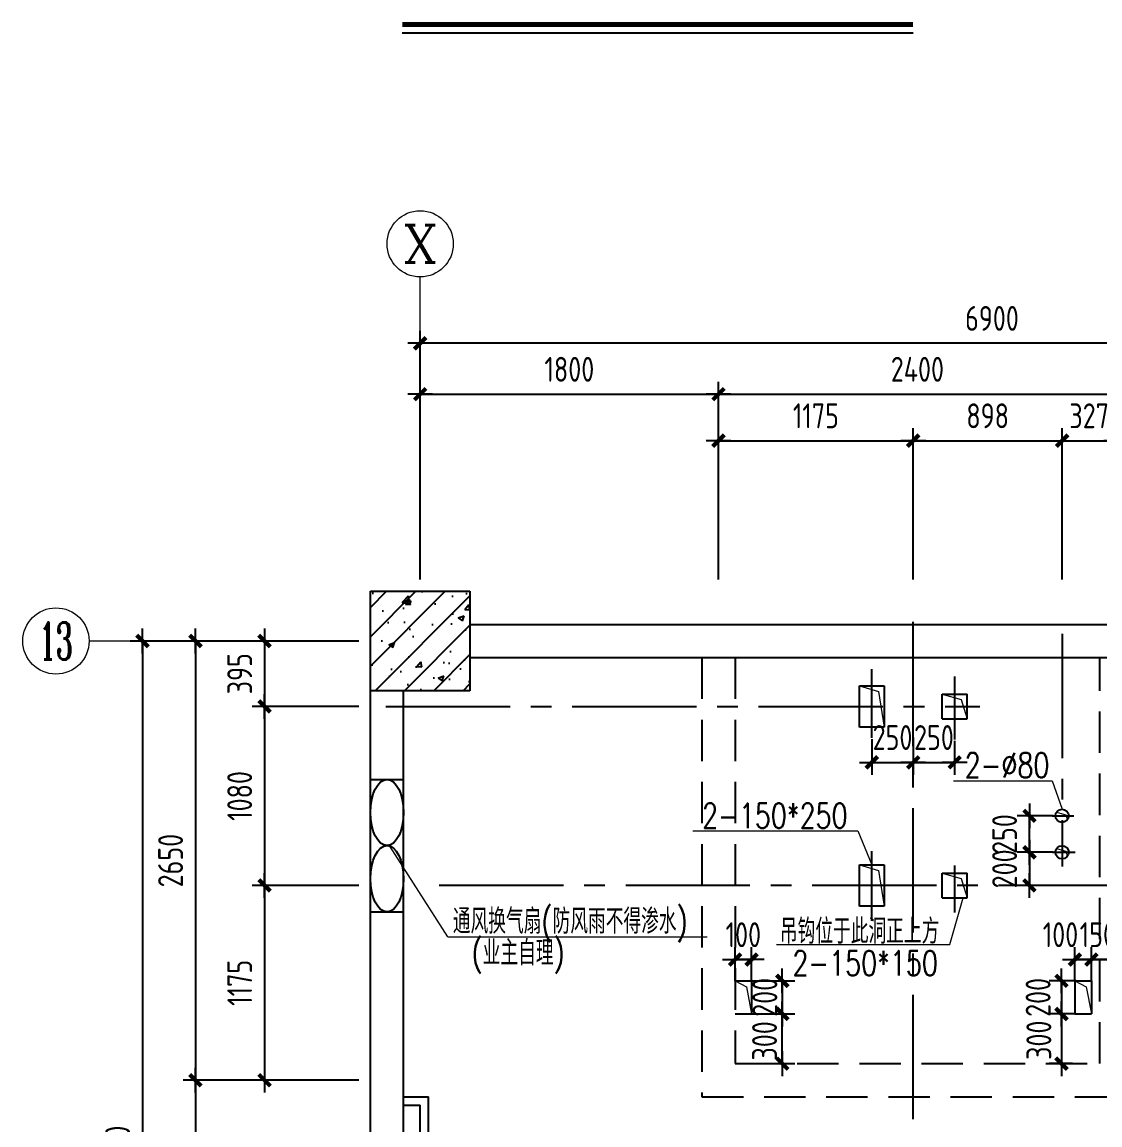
# Model space of a CAD drawing. Extents: x 185540 to 253404, y 138157 to 180211.
# Drawn here: x 242464 to 248968, y 164198 to 170852 of the extents above; entities that cross this region are included whole.
import ezdxf
from ezdxf.enums import TextEntityAlignment as Align

# ---------------------------------------------------------------- set-up
doc = ezdxf.new("R2010")
doc.units = 0
doc.header["$LTSCALE"] = 1000
doc.header["$MEASUREMENT"] = 0
doc.linetypes.add('CENTER2', pattern=[1.125, 0.75, -0.125, 0.125, -0.125])
doc.linetypes.add('HIDDEN', pattern=[0.375, 0.25, -0.125])
doc.layers.get('0').update_dxf_attribs({"linetype": 'CONTINUOUS'})
doc.layers.get('DEFPOINTS').update_dxf_attribs({"linetype": 'CONTINUOUS'})
for name, color, linetype in [('1', 8, 'CONTINUOUS'), ('MAIN', 7, 'CONTINUOUS'), ('WALL', 1, 'CONTINUOUS'), ('WINDOWS', 4, 'CONTINUOUS')]:
    doc.layers.add(name, color=color, linetype=linetype)
doc.layers.add('AXIS', color=3, linetype='CONTINUOUS', lineweight=9)
doc.styles.add('COMPLEX', font='COMPLEX.shx')
doc.styles.add('DIM_FONT', font='tssdeng.shx', dxfattribs={"width": 0.8, "bigfont": 'tssdchn.shx'})
doc.styles.get("Standard").update_dxf_attribs({"font": 'txt.shx', "width": 0.8, "height": 260, "bigfont": 'china.shx'})
doc.dimstyles.new('DIMN-200', dxfattribs={"dimtxt": 300, "dimasz": 1, "dimexe": 250, "dimexo": 0, "dimgap": 150, "dimtad": 1, "dimdec": 0, "dimdsep": 46, "dimtxsty": 'DIM_FONT', "dimblk": '_DIMX', "dimcen": 2.5, "dimclrd": 256, "dimclre": 256, "dimclrt": 4, "dimadec": 0, "dimazin": 0, "dimtfac": 1, "dimtdec": 0, "dimtix": 1, "dimtmove": 2, "dimatfit": 3, "dimldrblk": '_DIMX', "dimfxl": 0, "dimtolj": 1, "dimtzin": 0, "dimarcsym": 0})
doc.dimstyles.get("Standard").update_dxf_attribs({"dimtxt": 300, "dimasz": 1, "dimexe": 150, "dimexo": 0, "dimgap": 150, "dimtad": 1, "dimdec": 0, "dimzin": 0, "dimdsep": 46, "dimtxsty": 'Standard', "dimblk1": '_DIMX', "dimblk2": '_DIMX', "dimsah": 1, "dimcen": 200, "dimclrd": 256, "dimclre": 256, "dimclrt": 4, "dimadec": 0, "dimazin": 0, "dimtfac": 1, "dimtdec": 0, "dimtix": 1, "dimtmove": 2, "dimatfit": 3, "dimldrblk": '_DIMX', "dimfxl": 0, "dimtolj": 1, "dimtzin": 0, "dimarcsym": 0})

# ---------------------------------------------------------------- blocks, each defined once
blk = doc.blocks.new('_DIMX')
blk.add_line((-150, 0), (150, 0))
at = {"const_width": 50}
blk.add_lwpolyline([(-70, -70), (70, 70)], dxfattribs=at)
blk = doc.blocks.new('*D131')
at = {"linetype": 'ByBlock'}
for p, q in [((269111.3, 130560), (269111.3, 132061.1)), ((276011.3, 130560), (276011.3, 132061.1)), ((276010.8, 131986.1), (269111.8, 131986.1))]:
    blk.add_line(p, q, dxfattribs=at)
at = {"layer": 'DEFPOINTS', "color": 0, "linetype": 'ByBlock'}
for p in [(269111.3, 131986.1), (269111.3, 130560), (276011.3, 130560)]:
    blk.add_point(p, dxfattribs=at)
at = {"linetype": 'ByBlock', "xscale": 0.5, "yscale": 0.5, "zscale": 0.5, "rotation": 180}
blk.add_blockref('_DIMX', (269111.3, 131986.1), dxfattribs=at)
at = {"linetype": 'ByBlock', "xscale": 0.5, "yscale": 0.5, "zscale": 0.5}
blk.add_blockref('_DIMX', (276011.3, 131986.1), dxfattribs=at)
at = {"color": 4, "linetype": 'ByBlock', "insert": (272561.3, 132136.1), "char_height": 150, "attachment_point": 5, "style": 'DIM_FONT'}
blk.add_mtext('\\A1;6900', dxfattribs=at)
blk = doc.blocks.new('*D144')
at = {"linetype": 'ByBlock'}
for p, q in [((275713.2, 144274.7), (275713.2, 144049.4)), ((275463.2, 144263.9), (275463.2, 144049.4)), ((275462.7, 144124.4), (275462.2, 144124.4)), ((275463.2, 144124.4), (275713.2, 144124.4)), ((275713.7, 144124.4), (275714.2, 144124.4))]:
    blk.add_line(p, q, dxfattribs=at)
at = {"layer": 'DEFPOINTS', "color": 0, "linetype": 'ByBlock'}
for p in [(275713.2, 144274.7), (275463.2, 144263.9), (275713.2, 144124.4)]:
    blk.add_point(p, dxfattribs=at)
at = {"linetype": 'ByBlock', "xscale": 0.5, "yscale": 0.5, "zscale": 0.5}
blk.add_blockref('_DIMX', (275463.2, 144124.4), dxfattribs=at)
at = {"linetype": 'ByBlock', "xscale": 0.5, "yscale": 0.5, "zscale": 0.5, "rotation": 180}
blk.add_blockref('_DIMX', (275713.2, 144124.4), dxfattribs=at)
at = {"color": 4, "linetype": 'ByBlock', "insert": (275588.2, 144274.4), "char_height": 150, "attachment_point": 5, "style": 'DIM_FONT'}
blk.add_mtext('\\A1;250', dxfattribs=at)
blk = doc.blocks.new('*D143')
at = {"linetype": 'ByBlock'}
for p, q in [((275713.2, 144274.7), (275713.2, 144049.4)), ((275963.2, 144253.9), (275963.2, 144049.4)), ((275712.7, 144124.4), (275712.2, 144124.4)), ((275713.2, 144124.4), (275963.2, 144124.4)), ((275963.7, 144124.4), (275964.2, 144124.4))]:
    blk.add_line(p, q, dxfattribs=at)
at = {"layer": 'DEFPOINTS', "color": 0, "linetype": 'ByBlock'}
for p in [(275713.2, 144274.7), (275963.2, 144253.9), (275963.2, 144124.4)]:
    blk.add_point(p, dxfattribs=at)
at = {"linetype": 'ByBlock', "xscale": 0.5, "yscale": 0.5, "zscale": 0.5}
blk.add_blockref('_DIMX', (275713.2, 144124.4), dxfattribs=at)
at = {"linetype": 'ByBlock', "xscale": 0.5, "yscale": 0.5, "zscale": 0.5, "rotation": 180}
blk.add_blockref('_DIMX', (275963.2, 144124.4), dxfattribs=at)
at = {"color": 4, "linetype": 'ByBlock', "insert": (275838.2, 144274.4), "char_height": 150, "attachment_point": 5, "style": 'DIM_FONT'}
blk.add_mtext('\\A1;250', dxfattribs=at)
blk = doc.blocks.new('*D141')
at = {"linetype": 'ByBlock'}
for p, q in [((276557.1, 143581.9), (276339.5, 143581.9)), ((276414.5, 143582.4), (276414.5, 143582.9)), ((276414.5, 143581.9), (276414.5, 143381.9)), ((276590.4, 143381.9), (276339.5, 143381.9)), ((276414.5, 143381.4), (276414.5, 143380.9))]:
    blk.add_line(p, q, dxfattribs=at)
at = {"layer": 'DEFPOINTS', "color": 0, "linetype": 'ByBlock'}
for p in [(276557.1, 143581.9), (276414.5, 143381.9), (276590.4, 143381.9)]:
    blk.add_point(p, dxfattribs=at)
at = {"linetype": 'ByBlock', "xscale": 0.5, "yscale": 0.5, "zscale": 0.5}
for p, rotation in [((276414.5, 143581.9), 270), ((276414.5, 143381.9), 90)]:
    blk.add_blockref('_DIMX', p, dxfattribs=dict(at, rotation=rotation))
at = {"color": 4, "linetype": 'ByBlock', "insert": (276264.5, 143481.9), "char_height": 150, "attachment_point": 5, "rotation": 90, "style": 'DIM_FONT'}
blk.add_mtext('\\A1;200', dxfattribs=at)
blk = doc.blocks.new('*D142')
at = {"linetype": 'ByBlock'}
for p, q in [((276557.1, 143801.9), (276339.5, 143801.9)), ((276414.5, 143802.4), (276414.5, 143802.9)), ((276414.5, 143581.9), (276414.5, 143801.9)), ((276414.5, 143581.9), (276339.5, 143581.9)), ((276414.5, 143581.4), (276414.5, 143580.9))]:
    blk.add_line(p, q, dxfattribs=at)
at = {"layer": 'DEFPOINTS', "color": 0, "linetype": 'ByBlock'}
for p in [(276414.5, 143801.9), (276557.1, 143801.9), (276414.5, 143581.9)]:
    blk.add_point(p, dxfattribs=at)
at = {"linetype": 'ByBlock', "xscale": 0.5, "yscale": 0.5, "zscale": 0.5}
for p, rotation in [((276414.5, 143801.9), 270), ((276414.5, 143581.9), 90)]:
    blk.add_blockref('_DIMX', p, dxfattribs=dict(at, rotation=rotation))
at = {"color": 4, "linetype": 'ByBlock', "insert": (276264.5, 143691.9), "char_height": 150, "attachment_point": 5, "rotation": 90, "style": 'DIM_FONT'}
blk.add_mtext('\\A1;250', dxfattribs=at)
blk = doc.blocks.new('*D137')
at = {"linetype": 'ByBlock'}
for p, q in [((294084.6, 129107.6), (294344.7, 129107.6)), ((294269.7, 129107.1), (294269.7, 128908.1)), ((294084.6, 128907.6), (294344.7, 128907.6))]:
    blk.add_line(p, q, dxfattribs=at)
at = {"layer": 'DEFPOINTS', "color": 0, "linetype": 'ByBlock'}
for p in [(294084.6, 129107.6), (294084.6, 128907.6), (294269.7, 128907.6)]:
    blk.add_point(p, dxfattribs=at)
at = {"linetype": 'ByBlock', "xscale": 0.5, "yscale": 0.5, "zscale": 0.5}
for p, rotation in [((294269.7, 129107.6), 90), ((294269.7, 128907.6), 270)]:
    blk.add_blockref('_DIMX', p, dxfattribs=dict(at, rotation=rotation))
at = {"color": 4, "linetype": 'ByBlock', "insert": (294164.4, 129007.6), "char_height": 150, "attachment_point": 5, "rotation": 90, "style": 'DIM_FONT'}
blk.add_mtext('\\A1;200', dxfattribs=at)
blk = doc.blocks.new('*D138')
at = {"linetype": 'ByBlock'}
for p, q in [((294084.6, 128907.6), (294344.7, 128907.6)), ((294269.7, 128608.1), (294269.7, 128907.1)), ((294235.9, 128607.6), (294344.7, 128607.6))]:
    blk.add_line(p, q, dxfattribs=at)
at = {"layer": 'DEFPOINTS', "color": 0, "linetype": 'ByBlock'}
for p in [(294084.6, 128907.6), (294269.7, 128907.6), (294235.9, 128607.6)]:
    blk.add_point(p, dxfattribs=at)
at = {"linetype": 'ByBlock', "xscale": 0.5, "yscale": 0.5, "zscale": 0.5}
for p, rotation in [((294269.7, 128907.6), 90), ((294269.7, 128607.6), 270)]:
    blk.add_blockref('_DIMX', p, dxfattribs=dict(at, rotation=rotation))
at = {"color": 4, "linetype": 'ByBlock', "insert": (294162.4, 128744.9), "char_height": 150, "attachment_point": 5, "rotation": 90, "style": 'DIM_FONT'}
blk.add_mtext('\\A1;300', dxfattribs=at)
blk = doc.blocks.new('*D136')
at = {"linetype": 'ByBlock'}
for p, q in [((274638.2, 142806.8), (274638.2, 143009.6)), ((274738.2, 142806.8), (274738.2, 143009.6)), ((274637.7, 142934.6), (274637.2, 142934.6)), ((274638.2, 142934.6), (274738.2, 142934.6)), ((274738.7, 142934.6), (274739.2, 142934.6))]:
    blk.add_line(p, q, dxfattribs=at)
at = {"layer": 'DEFPOINTS', "color": 0, "linetype": 'ByBlock'}
for p in [(274738.2, 142934.6), (274638.2, 142806.8), (274738.2, 142806.8)]:
    blk.add_point(p, dxfattribs=at)
at = {"linetype": 'ByBlock', "xscale": 0.5, "yscale": 0.5, "zscale": 0.5}
blk.add_blockref('_DIMX', (274638.2, 142934.6), dxfattribs=at)
at = {"linetype": 'ByBlock', "xscale": 0.5, "yscale": 0.5, "zscale": 0.5, "rotation": 180}
blk.add_blockref('_DIMX', (274738.2, 142934.6), dxfattribs=at)
at = {"color": 4, "linetype": 'ByBlock', "insert": (274688.2, 143084.6), "char_height": 150, "attachment_point": 5, "style": 'DIM_FONT'}
blk.add_mtext('\\A1;100', dxfattribs=at)
blk = doc.blocks.new('*D140')
at = {"linetype": 'ByBlock'}
for p, q in [((296042.4, 129107.3), (295879.1, 129107.3)), ((295954.1, 129106.8), (295954.1, 128907.8)), ((296037, 128907.3), (295879.1, 128907.3))]:
    blk.add_line(p, q, dxfattribs=at)
at = {"layer": 'DEFPOINTS', "color": 0, "linetype": 'ByBlock'}
for p in [(296042.4, 129107.3), (295954.1, 128907.3), (296037, 128907.3)]:
    blk.add_point(p, dxfattribs=at)
at = {"linetype": 'ByBlock', "xscale": 0.5, "yscale": 0.5, "zscale": 0.5}
for p, rotation in [((295954.1, 129107.3), 90), ((295954.1, 128907.3), 270)]:
    blk.add_blockref('_DIMX', p, dxfattribs=dict(at, rotation=rotation))
at = {"color": 4, "linetype": 'ByBlock', "insert": (295813.2, 129007.3), "char_height": 150, "attachment_point": 5, "rotation": 90, "style": 'DIM_FONT'}
blk.add_mtext('\\A1;200', dxfattribs=at)
blk = doc.blocks.new('*D139')
at = {"linetype": 'ByBlock'}
for p, q in [((296037, 128907.3), (295879.1, 128907.3)), ((295954.1, 128906.8), (295954.1, 128608.1)), ((296020.1, 128607.6), (295879.1, 128607.6))]:
    blk.add_line(p, q, dxfattribs=at)
at = {"layer": 'DEFPOINTS', "color": 0, "linetype": 'ByBlock'}
for p in [(296037, 128907.3), (295954.1, 128607.6), (296020.1, 128607.6)]:
    blk.add_point(p, dxfattribs=at)
at = {"linetype": 'ByBlock', "xscale": 0.5, "yscale": 0.5, "zscale": 0.5}
for p, rotation in [((295954.1, 128907.3), 90), ((295954.1, 128607.6), 270)]:
    blk.add_blockref('_DIMX', p, dxfattribs=dict(at, rotation=rotation))
at = {"color": 4, "linetype": 'ByBlock', "insert": (295817.5, 128748.9), "char_height": 150, "attachment_point": 5, "rotation": 90, "style": 'DIM_FONT'}
blk.add_mtext('\\A1;300', dxfattribs=at)
blk = doc.blocks.new('*D135')
at = {"linetype": 'ByBlock'}
for p, q in [((296034.9, 129107.3), (296034.9, 129310.4)), ((296134.6, 129107.3), (296134.6, 129310.4)), ((296034.4, 129235.4), (296033.9, 129235.4)), ((296034.9, 129235.4), (296134.6, 129235.4)), ((296034.9, 129235.4), (296134.6, 129235.4)), ((296135.1, 129235.4), (296135.6, 129235.4))]:
    blk.add_line(p, q, dxfattribs=at)
at = {"layer": 'DEFPOINTS', "color": 0, "linetype": 'ByBlock'}
for p in [(296134.6, 129235.4), (296034.9, 129107.3), (296134.6, 129107.3)]:
    blk.add_point(p, dxfattribs=at)
at = {"linetype": 'ByBlock', "xscale": 0.5, "yscale": 0.5, "zscale": 0.5}
blk.add_blockref('_DIMX', (296034.9, 129235.4), dxfattribs=at)
at = {"linetype": 'ByBlock', "xscale": 0.5, "yscale": 0.5, "zscale": 0.5, "rotation": 180}
blk.add_blockref('_DIMX', (296134.6, 129235.4), dxfattribs=at)
at = {"color": 4, "linetype": 'ByBlock', "insert": (295947.9, 129385.4), "char_height": 150, "attachment_point": 5, "style": 'DIM_FONT'}
blk.add_mtext('\\A1;100', dxfattribs=at)
blk = doc.blocks.new('*D155')
at = {"linetype": 'ByBlock'}
for p, q in [((270911.3, 130560), (270911.3, 131754)), ((273311.3, 130560), (273311.3, 131754)), ((270911.8, 131679), (273310.8, 131679))]:
    blk.add_line(p, q, dxfattribs=at)
at = {"layer": 'DEFPOINTS', "color": 0, "linetype": 'ByBlock'}
for p in [(273311.3, 131679), (270911.3, 130560), (273311.3, 130560)]:
    blk.add_point(p, dxfattribs=at)
at = {"linetype": 'ByBlock', "xscale": 0.5, "yscale": 0.5, "zscale": 0.5, "rotation": 180}
blk.add_blockref('_DIMX', (270911.3, 131679), dxfattribs=at)
at = {"linetype": 'ByBlock', "xscale": 0.5, "yscale": 0.5, "zscale": 0.5}
blk.add_blockref('_DIMX', (273311.3, 131679), dxfattribs=at)
at = {"color": 4, "linetype": 'ByBlock', "insert": (272111.3, 131829), "char_height": 150, "attachment_point": 5, "style": 'DIM_FONT'}
blk.add_mtext('\\A1;2400', dxfattribs=at)
blk = doc.blocks.new('*D158')
at = {"linetype": 'ByBlock'}
for p, q in [((293884.6, 131527.9), (293884.6, 132441.3)), ((295059.6, 131527.9), (295059.6, 132441.3)), ((293885.1, 132366.3), (295059.1, 132366.3))]:
    blk.add_line(p, q, dxfattribs=at)
at = {"layer": 'DEFPOINTS', "color": 0, "linetype": 'ByBlock'}
for p in [(295059.6, 132366.3), (293884.6, 131527.9), (295059.6, 131527.9)]:
    blk.add_point(p, dxfattribs=at)
at = {"linetype": 'ByBlock', "xscale": 0.5, "yscale": 0.5, "zscale": 0.5, "rotation": 180}
blk.add_blockref('_DIMX', (293884.6, 132366.3), dxfattribs=at)
at = {"linetype": 'ByBlock', "xscale": 0.5, "yscale": 0.5, "zscale": 0.5}
blk.add_blockref('_DIMX', (295059.6, 132366.3), dxfattribs=at)
at = {"color": 4, "linetype": 'ByBlock', "insert": (294472.1, 132516.3), "char_height": 150, "attachment_point": 5, "style": 'DIM_FONT'}
blk.add_mtext('\\A1;1175', dxfattribs=at)
blk = doc.blocks.new('*D159')
at = {"linetype": 'ByBlock'}
for p, q in [((295059.6, 131527.9), (295059.6, 132441.3)), ((295957.6, 131527.9), (295957.6, 132441.3)), ((295060.1, 132366.3), (295957.1, 132366.3))]:
    blk.add_line(p, q, dxfattribs=at)
at = {"layer": 'DEFPOINTS', "color": 0, "linetype": 'ByBlock'}
for p in [(295957.6, 132366.3), (295059.6, 131527.9), (295957.6, 131527.9)]:
    blk.add_point(p, dxfattribs=at)
at = {"linetype": 'ByBlock', "xscale": 0.5, "yscale": 0.5, "zscale": 0.5, "rotation": 180}
blk.add_blockref('_DIMX', (295059.6, 132366.3), dxfattribs=at)
at = {"linetype": 'ByBlock', "xscale": 0.5, "yscale": 0.5, "zscale": 0.5}
blk.add_blockref('_DIMX', (295957.6, 132366.3), dxfattribs=at)
at = {"color": 4, "linetype": 'ByBlock', "insert": (295508.6, 132516.3), "char_height": 150, "attachment_point": 5, "style": 'DIM_FONT'}
blk.add_mtext('\\A1;898', dxfattribs=at)
blk = doc.blocks.new('*D161')
at = {"linetype": 'ByBlock'}
for p, q in [((292084.6, 131527.9), (292084.6, 132721.9)), ((293884.6, 131527.9), (293884.6, 132721.9)), ((292085.1, 132646.9), (293884.1, 132646.9))]:
    blk.add_line(p, q, dxfattribs=at)
at = {"layer": 'DEFPOINTS', "color": 0, "linetype": 'ByBlock'}
for p in [(293884.6, 132646.9), (292084.6, 131527.9), (293884.6, 131527.9)]:
    blk.add_point(p, dxfattribs=at)
at = {"linetype": 'ByBlock', "xscale": 0.5, "yscale": 0.5, "zscale": 0.5, "rotation": 180}
blk.add_blockref('_DIMX', (292084.6, 132646.9), dxfattribs=at)
at = {"linetype": 'ByBlock', "xscale": 0.5, "yscale": 0.5, "zscale": 0.5}
blk.add_blockref('_DIMX', (293884.6, 132646.9), dxfattribs=at)
at = {"color": 4, "linetype": 'ByBlock', "insert": (292984.6, 132796.9), "char_height": 150, "attachment_point": 5, "style": 'DIM_FONT'}
blk.add_mtext('\\A1;1800', dxfattribs=at)
blk = doc.blocks.new('*D162')
at = {"linetype": 'ByBlock'}
for p, q in [((295957.6, 131527.9), (295957.6, 132441.3)), ((296284.6, 131527.9), (296284.6, 132441.3)), ((295957.1, 132366.3), (295956.6, 132366.3)), ((295957.6, 132366.3), (296284.6, 132366.3)), ((296285.1, 132366.3), (296285.6, 132366.3))]:
    blk.add_line(p, q, dxfattribs=at)
at = {"layer": 'DEFPOINTS', "color": 0, "linetype": 'ByBlock'}
for p in [(296284.6, 132366.3), (295957.6, 131527.9), (296284.6, 131527.9)]:
    blk.add_point(p, dxfattribs=at)
at = {"linetype": 'ByBlock', "xscale": 0.5, "yscale": 0.5, "zscale": 0.5}
blk.add_blockref('_DIMX', (295957.6, 132366.3), dxfattribs=at)
at = {"linetype": 'ByBlock', "xscale": 0.5, "yscale": 0.5, "zscale": 0.5, "rotation": 180}
blk.add_blockref('_DIMX', (296284.6, 132366.3), dxfattribs=at)
at = {"color": 4, "linetype": 'ByBlock', "insert": (296121.1, 132516.3), "char_height": 150, "attachment_point": 5, "style": 'DIM_FONT'}
blk.add_mtext('\\A1;327', dxfattribs=at)
blk = doc.blocks.new('*D165')
at = {"linetype": 'ByBlock'}
for p, q in [((291714.4, 131157.6), (290653.7, 131157.6)), ((290728.7, 131157.1), (290728.7, 128508.1)), ((291714.4, 128507.6), (290653.7, 128507.6))]:
    blk.add_line(p, q, dxfattribs=at)
at = {"layer": 'DEFPOINTS', "color": 0, "linetype": 'ByBlock'}
for p in [(291714.4, 131157.6), (290728.7, 128507.6), (291714.4, 128507.6)]:
    blk.add_point(p, dxfattribs=at)
at = {"linetype": 'ByBlock', "xscale": 0.5, "yscale": 0.5, "zscale": 0.5}
for p, rotation in [((290728.7, 131157.6), 90), ((290728.7, 128507.6), 270)]:
    blk.add_blockref('_DIMX', p, dxfattribs=dict(at, rotation=rotation))
at = {"color": 4, "linetype": 'ByBlock', "insert": (290578.7, 129832.6), "char_height": 150, "attachment_point": 5, "rotation": 90, "style": 'DIM_FONT'}
blk.add_mtext('\\A1;2650', dxfattribs=at)
blk = doc.blocks.new('*D166')
at = {"linetype": 'ByBlock'}
for p, q in [((291714.4, 131157.6), (291070.7, 131157.6)), ((291145.7, 131158.1), (291145.7, 131158.6)), ((291145.7, 131157.6), (291145.7, 130762.6)), ((291714.4, 130762.6), (291070.7, 130762.6)), ((291145.7, 130762.1), (291145.7, 130761.6))]:
    blk.add_line(p, q, dxfattribs=at)
at = {"layer": 'DEFPOINTS', "color": 0, "linetype": 'ByBlock'}
for p in [(291714.4, 131157.6), (291145.7, 130762.6), (291714.4, 130762.6)]:
    blk.add_point(p, dxfattribs=at)
at = {"linetype": 'ByBlock', "xscale": 0.5, "yscale": 0.5, "zscale": 0.5}
for p, rotation in [((291145.7, 131157.6), 270), ((291145.7, 130762.6), 90)]:
    blk.add_blockref('_DIMX', p, dxfattribs=dict(at, rotation=rotation))
at = {"color": 4, "linetype": 'ByBlock', "insert": (290995.7, 130960.1), "char_height": 150, "attachment_point": 5, "rotation": 90, "style": 'DIM_FONT'}
blk.add_mtext('\\A1;395', dxfattribs=at)
blk = doc.blocks.new('*D167')
at = {"linetype": 'ByBlock'}
for p, q in [((291714.4, 130762.6), (291070.7, 130762.6)), ((291145.7, 130762.1), (291145.7, 129683.1)), ((291714.4, 129682.6), (291070.7, 129682.6))]:
    blk.add_line(p, q, dxfattribs=at)
at = {"layer": 'DEFPOINTS', "color": 0, "linetype": 'ByBlock'}
for p in [(291714.4, 130762.6), (291145.7, 129682.6), (291714.4, 129682.6)]:
    blk.add_point(p, dxfattribs=at)
at = {"linetype": 'ByBlock', "xscale": 0.5, "yscale": 0.5, "zscale": 0.5}
for p, rotation in [((291145.7, 130762.6), 90), ((291145.7, 129682.6), 270)]:
    blk.add_blockref('_DIMX', p, dxfattribs=dict(at, rotation=rotation))
at = {"color": 4, "linetype": 'ByBlock', "insert": (290995.7, 130222.6), "char_height": 150, "attachment_point": 5, "rotation": 90, "style": 'DIM_FONT'}
blk.add_mtext('\\A1;1080', dxfattribs=at)
blk = doc.blocks.new('*D168')
at = {"linetype": 'ByBlock'}
for p, q in [((291714.4, 129682.6), (291070.7, 129682.6)), ((291145.7, 129682.1), (291145.7, 128508.1)), ((291714.4, 128507.6), (291070.7, 128507.6))]:
    blk.add_line(p, q, dxfattribs=at)
at = {"layer": 'DEFPOINTS', "color": 0, "linetype": 'ByBlock'}
for p in [(291714.4, 129682.6), (291145.7, 128507.6), (291714.4, 128507.6)]:
    blk.add_point(p, dxfattribs=at)
at = {"linetype": 'ByBlock', "xscale": 0.5, "yscale": 0.5, "zscale": 0.5}
for p, rotation in [((291145.7, 129682.6), 90), ((291145.7, 128507.6), 270)]:
    blk.add_blockref('_DIMX', p, dxfattribs=dict(at, rotation=rotation))
at = {"color": 4, "linetype": 'ByBlock', "insert": (290995.7, 129095.1), "char_height": 150, "attachment_point": 5, "rotation": 90, "style": 'DIM_FONT'}
blk.add_mtext('\\A1;1175', dxfattribs=at)
blk = doc.blocks.new('*D169')
at = {"linetype": 'ByBlock'}
for p, q in [((291714.4, 128507.6), (290653.7, 128507.6)), ((290728.7, 128507.1), (290728.7, 125008.1)), ((291714.4, 125007.6), (290653.7, 125007.6))]:
    blk.add_line(p, q, dxfattribs=at)
at = {"layer": 'DEFPOINTS', "color": 0, "linetype": 'ByBlock'}
for p in [(291714.4, 128507.6), (290728.7, 125007.6), (291714.4, 125007.6)]:
    blk.add_point(p, dxfattribs=at)
at = {"linetype": 'ByBlock', "xscale": 0.5, "yscale": 0.5, "zscale": 0.5}
for p, rotation in [((290728.7, 128507.6), 90), ((290728.7, 125007.6), 270)]:
    blk.add_blockref('_DIMX', p, dxfattribs=dict(at, rotation=rotation))
at = {"color": 4, "linetype": 'ByBlock', "insert": (290578.7, 126757.6), "char_height": 150, "attachment_point": 5, "rotation": 90, "style": 'DIM_FONT'}
blk.add_mtext('\\A1;3500', dxfattribs=at)
blk = doc.blocks.new('*D170')
at = {"linetype": 'ByBlock'}
for p, q in [((291714.4, 131157.6), (290334, 131157.6)), ((290409, 131157.1), (290409, 125008.1)), ((291714.4, 125007.6), (290334, 125007.6))]:
    blk.add_line(p, q, dxfattribs=at)
at = {"layer": 'DEFPOINTS', "color": 0, "linetype": 'ByBlock'}
for p in [(291714.4, 131157.6), (290409, 125007.6), (291714.4, 125007.6)]:
    blk.add_point(p, dxfattribs=at)
at = {"linetype": 'ByBlock', "xscale": 0.5, "yscale": 0.5, "zscale": 0.5}
for p, rotation in [((290409, 131157.6), 90), ((290409, 125007.6), 270)]:
    blk.add_blockref('_DIMX', p, dxfattribs=dict(at, rotation=rotation))
at = {"color": 4, "linetype": 'ByBlock', "insert": (290259, 128082.6), "char_height": 150, "attachment_point": 5, "rotation": 90, "style": 'DIM_FONT'}
blk.add_mtext('\\A1;6150', dxfattribs=at)
blk = doc.blocks.new('*D338')
at = {"linetype": 'ByBlock'}
for p, q in [((322876.3, 116532.5), (323280.2, 116532.5)), ((323205.2, 116532), (323205.2, 115433)), ((322656.3, 115432.5), (323280.2, 115432.5))]:
    blk.add_line(p, q, dxfattribs=at)
at = {"layer": 'DEFPOINTS', "color": 0, "linetype": 'ByBlock'}
for p in [(322876.3, 116532.5), (322656.3, 115432.5), (323205.2, 115432.5)]:
    blk.add_point(p, dxfattribs=at)
at = {"linetype": 'ByBlock', "xscale": 0.5, "yscale": 0.5, "zscale": 0.5}
for p, rotation in [((323205.2, 116532.5), 90), ((323205.2, 115432.5), 270)]:
    blk.add_blockref('_DIMX', p, dxfattribs=dict(at, rotation=rotation))
at = {"color": 4, "linetype": 'ByBlock', "insert": (323055.2, 115982.5), "char_height": 150, "attachment_point": 5, "rotation": 90, "style": 'DIM_FONT'}
blk.add_mtext('\\A1;1100', dxfattribs=at)
blk = doc.blocks.new('*D339')
at = {"linetype": 'ByBlock'}
for p, q in [((322656.3, 117632.5), (323597.4, 117632.5)), ((323522.4, 115433), (323522.4, 117632)), ((322656.3, 115432.5), (323597.4, 115432.5))]:
    blk.add_line(p, q, dxfattribs=at)
at = {"layer": 'DEFPOINTS', "color": 0, "linetype": 'ByBlock'}
for p in [(322656.3, 117632.5), (323522.4, 117632.5), (322656.3, 115432.5)]:
    blk.add_point(p, dxfattribs=at)
at = {"linetype": 'ByBlock', "xscale": 0.5, "yscale": 0.5, "zscale": 0.5}
for p, rotation in [((323522.4, 117632.5), 90), ((323522.4, 115432.5), 270)]:
    blk.add_blockref('_DIMX', p, dxfattribs=dict(at, rotation=rotation))
at = {"color": 4, "linetype": 'ByBlock', "insert": (323372.4, 116532.5), "char_height": 150, "attachment_point": 5, "rotation": 90, "style": 'DIM_FONT'}
blk.add_mtext('\\A1;2200', dxfattribs=at)
blk = doc.blocks.new('*D341')
at = {"linetype": 'ByBlock'}
for p, q in [((322876.3, 116982.5), (323280.2, 116982.5)), ((323205.2, 116533), (323205.2, 116982)), ((322876.3, 116532.5), (323280.2, 116532.5))]:
    blk.add_line(p, q, dxfattribs=at)
at = {"layer": 'DEFPOINTS', "color": 0, "linetype": 'ByBlock'}
for p in [(322876.3, 116982.5), (323205.2, 116982.5), (322876.3, 116532.5)]:
    blk.add_point(p, dxfattribs=at)
at = {"linetype": 'ByBlock', "xscale": 0.5, "yscale": 0.5, "zscale": 0.5}
for p, rotation in [((323205.2, 116982.5), 90), ((323205.2, 116532.5), 270)]:
    blk.add_blockref('_DIMX', p, dxfattribs=dict(at, rotation=rotation))
at = {"color": 4, "linetype": 'ByBlock', "insert": (323055.2, 116757.5), "char_height": 150, "attachment_point": 5, "rotation": 90, "style": 'DIM_FONT'}
blk.add_mtext('\\A1;450', dxfattribs=at)
blk = doc.blocks.new('*D466')
at = {"linetype": 'ByBlock'}
for p, q in [((296134.9, 129107.3), (296134.9, 129310.4)), ((296284.6, 129107.3), (296284.6, 129310.4)), ((296134.4, 129235.4), (296133.9, 129235.4)), ((296134.9, 129235.4), (296284.6, 129235.4)), ((296134.9, 129235.4), (296284.6, 129235.4)), ((296285.1, 129235.4), (296285.6, 129235.4))]:
    blk.add_line(p, q, dxfattribs=at)
at = {"layer": 'DEFPOINTS', "color": 0, "linetype": 'ByBlock'}
for p in [(296284.6, 129235.4), (296134.9, 129107.3), (296284.6, 129107.3)]:
    blk.add_point(p, dxfattribs=at)
at = {"linetype": 'ByBlock', "xscale": 0.5, "yscale": 0.5, "zscale": 0.5}
blk.add_blockref('_DIMX', (296134.9, 129235.4), dxfattribs=at)
at = {"linetype": 'ByBlock', "xscale": 0.5, "yscale": 0.5, "zscale": 0.5, "rotation": 180}
blk.add_blockref('_DIMX', (296284.6, 129235.4), dxfattribs=at)
at = {"color": 4, "linetype": 'ByBlock', "insert": (296173.3, 129385.4), "char_height": 150, "attachment_point": 5, "style": 'DIM_FONT'}
blk.add_mtext('\\A1;150', dxfattribs=at)

msp = doc.modelspace()

# ---------------------------------------------------------------- hatches: boundary and pattern name
at = {"layer": '1'}
h = msp.add_hatch(dxfattribs=at)
h.set_pattern_fill('AR-CONC', color=256, scale=50, style=0)
h.set_pattern_definition([(50, (46296.48, -9560.06), (358.6301, -31.37607), [37.5, -412.5]), (355, (46296.5, -9560.06), (-69.37567, 376.09607), [30, -330]), (100.4514, (46326.37, -9562.68), (289.2547, 344.71977), [31.8701, -350.57106]), (46.1842, (46296.5, -9460.06), (533.6205, -82.7595), [56.25, -618.75]), (96.6356, (46340.95, -9466.96), (467.3314, 487.0589), [47.8051, -525.8565]), (351.1842, (46296.5, -9460.06), (467.331, 487.0593), [45, -495]), (21, (46346.48, -9485.06), (298.45353, -201.30945), [37.5, -412.5]), (326, (46346.5, -9485.06), (121.65767, 362.575), [30, -330]), (71.4514, (46371.35, -9501.84), (420.1113, 161.26525), [31.8701, -350.57106]), (37.5, (46296.48, -9560.06), (6.07993, 166.44693), [0, -326, 0, -335, 0, -331.25]), (7.5, (46296.48, -9560.06), (131.53477, 197.20586), [0, -191, 0, -318.5, 0, -126.25]), (327.5, (46184.98, -9560.06), (266.91122, -11.277436), [0, -125, 0, -390, 0, -517.5]), (317.5, (46134.98, -9560.06), (291.59308, 50.0525), [0, -162.5, 0, -259, 0, -367.5])])
h.paths.add_polyline_path([(245166.2, 167417.5), (244566.2, 167417.5), (244566.2, 166817.5), (245166.2, 166817.5)])
h = msp.add_hatch(dxfattribs=at)
h.set_pattern_fill('ANSI31', color=256, scale=1000, style=0)
h.set_pattern_definition([(45, (46296.48, -9560.06), (-88.38835, 88.38835), [])])
h.paths.add_polyline_path([(244566.2, 166817.5), (245166.2, 166817.5), (245166.2, 167417.5), (244566.2, 167417.5)])

# ---------------------------------------------------------------- linework, layer by layer
at = {"layer": '1', "linetype": 'CENTER2'}
for p, q in [((247841.2, 164232.9), (247841.2, 167241.6)), ((248739.2, 167161), (248739.2, 165757.3)), ((247591.2, 166532.6), (247591.2, 166946.9)), ((248091.2, 166522.8), (248091.2, 166903.7)), ((244658.4, 166722.5), (248242.8, 166722.5)), ((248679.7, 166062.5), (248810.9, 166062.5)), ((247591.2, 165428.2), (247591.2, 165848.4)), ((248681.4, 165842.5), (248817.4, 165842.5)), ((248091.2, 165480.3), (248091.2, 165763)), ((249106.2, 165642.5), (244920.1, 165642.5))]:
    msp.add_line(p, q, dxfattribs=at)
at = {"layer": '1', "linetype": 'HIDDEN'}
for p, q in [((246566.2, 167017.5), (246566.2, 164367.5)), ((246766.2, 167017.5), (246766.2, 164567.5)), ((248966.2, 164567.5), (248966.2, 167017.5)), ((246766.2, 164567.5), (248966.2, 164567.5)), ((246566.2, 164367.5), (251366.2, 164367.5))]:
    msp.add_line(p, q, dxfattribs=at)
at = {"layer": '1'}
for p, q in [((244766.2, 164367.5), (244916.2, 164367.5)), ((244916.2, 161267.5), (244916.2, 164367.5)), ((244766.2, 164317.5), (244866.2, 164317.5)), ((244866.2, 161267.5), (244866.2, 164317.5))]:
    msp.add_line(p, q, dxfattribs=at)
at = {"layer": 'AXIS'}
for p, q in [((244866.2, 167487.7), (244866.2, 169313.8)), ((242868.5, 167117.5), (244496, 167117.5)), ((247516.2, 166847.5), (247631.8, 166812.8)), ((247631.8, 166812.8), (247666.2, 166597.5)), ((248016.2, 166797.5), (248130.8, 166764.4)), ((248130.8, 166764.4), (248166.2, 166647.5)), ((248083.1, 166272.9), (248680.1, 166272.9)), ((248680.1, 166272.9), (248739.2, 166102.5)), ((248706, 166084.8), (248761.3, 166069.1)), ((248761.3, 166069.1), (248771, 166038.2)), ((246511.7, 165971.4), (247507, 165971.4)), ((247507, 165971.4), (247591.2, 165767.5)), ((245033.8, 165333.5), (244683.2, 165879.8)), ((248706, 165864.8), (248761.3, 165849.1)), ((248761.3, 165849.1), (248771, 165818.2)), ((247516.2, 165767.5), (247631.8, 165732.8)), ((247631.8, 165732.8), (247666.2, 165517.5)), ((248016.2, 165717.5), (248130.8, 165684.4)), ((248130.8, 165684.4), (248166.2, 165567.5)), ((248061.7, 165286.3), (248143.3, 165567.5)), ((245033.8, 165333.5), (246598.8, 165333.5)), ((247016.2, 165286.3), (248061.7, 165286.3)), ((246766.2, 165067.4), (246835.1, 165030.8)), ((246835.1, 165030.8), (246866.2, 164867.4)), ((248816.5, 165067.2), (248885.4, 165030.6)), ((248885.4, 165030.6), (248916.5, 164867.2))]:
    msp.add_line(p, q, dxfattribs=at)
for centre in [(244866.2, 169513.8), (242668.5, 167117.5)]:
    msp.add_circle(centre, 200, dxfattribs=at)
at = {"layer": 'MAIN'}
for p, q in [((247516.2, 166847.5), (247666.2, 166847.5)), ((247516.2, 166597.5), (247516.2, 166847.5)), ((247666.2, 166847.5), (247666.2, 166597.5)), ((248016.2, 166797.5), (248166.2, 166797.5)), ((248016.2, 166647.5), (248016.2, 166797.5)), ((248166.2, 166647.5), (248166.2, 166797.5)), ((248016.2, 166647.5), (248166.2, 166647.5)), ((247666.2, 166597.5), (247516.2, 166597.5)), ((244566.2, 166282.7), (244766.2, 166282.7)), ((247516.2, 165517.5), (247516.2, 165767.5)), ((247516.2, 165767.5), (247666.2, 165767.5)), ((247666.2, 165767.5), (247666.2, 165517.5)), ((248016.2, 165567.5), (248016.2, 165717.5)), ((248016.2, 165717.5), (248166.2, 165717.5)), ((248166.2, 165567.5), (248166.2, 165717.5)), ((248016.2, 165567.5), (248166.2, 165567.5)), ((247666.2, 165517.5), (247516.2, 165517.5)), ((244566.2, 165482.7), (244766.2, 165482.7)), ((246766.2, 165067.4), (246866.2, 165067.4)), ((246866.2, 165067.4), (246866.2, 164867.4)), ((248816.5, 165067.2), (248816.5, 164867.2)), ((248816.5, 165067.2), (248916.5, 165067.2)), ((248916.5, 165067.2), (248916.5, 164867.2)), ((246766.2, 164867.4), (246866.2, 164867.4)), ((248816.5, 164867.2), (248916.5, 164867.2))]:
    msp.add_line(p, q, dxfattribs=at)
for centre in [(248739.2, 166062.5), (248739.2, 165842.5)]:
    msp.add_circle(centre, 40, dxfattribs=at)
for centre in [(244666.2, 166082.7), (244666.2, 165682.7)]:
    msp.add_ellipse(centre, major_axis=(0, -200), ratio=0.5, dxfattribs=at)
at = {"layer": 'WALL'}
for p, q in [((244566.2, 164067.5), (244566.2, 167417.5)), ((244566.2, 164067.5), (244566.2, 167417.5)), ((244566.2, 166817.5), (244566.2, 167417.5)), ((244566.2, 167417.5), (245166.2, 167417.5)), ((245166.2, 167417.5), (245166.2, 166817.5)), ((245166.2, 167217.5), (250166.2, 167217.5)), ((245166.2, 167017.5), (250166.2, 167017.5)), ((245166.2, 166817.5), (244566.2, 166817.5)), ((244766.2, 164067.5), (244766.2, 166817.5))]:
    msp.add_line(p, q, dxfattribs=at)
at = {"layer": 'WINDOWS'}
msp.add_line((244757.7, 170786.8), (247839.8, 170786.8), dxfattribs=at)
at = {"layer": 'WINDOWS', "const_width": 30}
msp.add_lwpolyline([(244757.7, 170836.8), (247839.8, 170836.8)], dxfattribs=at)

# ---------------------------------------------------------------- texts
at = {"layer": 'AXIS', "width": 0.75}
for s, p in [('2-%%c80', (248151.8, 166293.2)), ('2-150*250', (246567.4, 165988.4)), ('通风换气扇(防风雨不得渗水)', (245063.3, 165351.2)), ('吊钩位于此洞正上方', (247036.8, 165290.5)), ('(业主自理)', (245176.2, 165160.8)), ('2-150*150', (247112.3, 165098.7))]:
    msp.add_text(s, height=150, dxfattribs=at).set_placement(p)
at = {"layer": 'AXIS', "style": 'COMPLEX', "width": 1.041667}
msp.add_attdef('X', text='', height=224, rotation=180, dxfattribs=at).set_placement((244966.2, 169625.8), (244766.2, 169625.8), align=Align.FIT)
at = {"layer": 'AXIS', "style": 'COMPLEX', "width": 0.646552}
msp.add_attdef('13', text='', height=224, dxfattribs=at).set_placement((242568.5, 167005.5), (242768.5, 167005.5), align=Align.FIT)

# ---------------------------------------------------------------- dimensions: what is measured, and where the dimension line sits
at = {"layer": 'AXIS'}
for base, p1, p2, dimstyle, override, picture, middle, set_off in [((244866.2, 168913.8), (251766.2, 167487.7), (244866.2, 167487.7), 'DIMN-200', {"dimscale": 0.5, "dimexe": 150, "dimzin": 0, "dimblk1": '_DIMX', "dimblk2": '_DIMX', "dimsah": 1, "dimcen": 200}, '*D131', (248316.2, 169063.8), (-24245.1, 36927.8)), ((246666.2, 168606.7), (244866.2, 167487.7), (246666.2, 167487.7), 'DIMN-200', {"dimscale": 0.5, "dimexe": 150, "dimzin": 0, "dimblk1": '_DIMX', "dimblk2": '_DIMX', "dimsah": 1, "dimcen": 200}, '*D161', (245766.2, 168756.7), (-47218.4, 35959.8)), ((249066.2, 168606.7), (246666.2, 167487.7), (249066.2, 167487.7), 'DIMN-200', {"dimscale": 0.5, "dimexe": 150, "dimzin": 0, "dimblk1": '_DIMX', "dimblk2": '_DIMX', "dimsah": 1, "dimcen": 200}, '*D155', (247866.2, 168756.7), (-24245.1, 36927.8)), ((247841.2, 168326.1), (246666.2, 167487.7), (247841.2, 167487.7), 'Standard', {"dimscale": 0.5, "dimtxsty": 'DIM_FONT', "dimblk": '_DIMX'}, '*D158', (247253.7, 168476.1), (-47218.4, 35959.8)), ((248739.2, 168326.1), (247841.2, 167487.7), (248739.2, 167487.7), 'Standard', {"dimscale": 0.5, "dimtxsty": 'DIM_FONT', "dimblk": '_DIMX'}, '*D159', (248290.2, 168476.1), (-47218.4, 35959.8)), ((249066.2, 168326.1), (248739.2, 167487.7), (249066.2, 167487.7), 'Standard', {"dimscale": 0.5, "dimtxsty": 'DIM_FONT', "dimblk": '_DIMX'}, '*D162', (248902.7, 168476.1), (-47218.4, 35959.8)), ((247841.2, 166385), (247591.2, 166524.4), (247841.2, 166535.2), 'DIMN-200', {"dimscale": 0.5, "dimexe": 150, "dimzin": 0, "dimblk1": '_DIMX', "dimblk2": '_DIMX', "dimsah": 1, "dimcen": 200}, '*D144', (247716.2, 166535), (-27872.1, 22260.6)), ((248091.2, 166385), (247841.2, 166535.2), (248091.2, 166514.5), 'DIMN-200', {"dimscale": 0.5, "dimexe": 150, "dimzin": 0, "dimblk1": '_DIMX', "dimblk2": '_DIMX', "dimsah": 1, "dimcen": 200}, '*D143', (247966.2, 166535), (-27872.1, 22260.6)), ((246866.2, 165195.2), (246766.2, 165067.4), (246866.2, 165067.4), 'DIMN-200', {"dimscale": 0.5, "dimexe": 150, "dimzin": 0, "dimblk1": '_DIMX', "dimblk2": '_DIMX', "dimsah": 1, "dimcen": 200}, '*D136', (246816.2, 165345.2), (-27872.1, 22260.6))]:
    dim = msp.add_linear_dim(base=base, p1=p1, p2=p2, dimstyle=dimstyle, override=override, dxfattribs=at)
    dim.commit()
    dim.dimension.update_dxf_attribs({"geometry": picture, "text_midpoint": middle, "insert": set_off})
for base, p1, p2, dimstyle, override, picture, middle, set_off in [((235146.2, 168092.9), (234280, 165892.9), (234280, 168092.9), 'DIMN-200', {"dimscale": 0.5, "dimexe": 150, "dimzin": 0, "dimblk1": '_DIMX', "dimblk2": '_DIMX', "dimsah": 1, "dimcen": 200}, '*D339', (243586.5, 166992.9), (-88376.2, 50460.4)), ((234828.9, 167442.9), (234500, 166992.9), (234500, 167442.9), 'DIMN-200', {"dimscale": 0.5, "dimexe": 150, "dimzin": 0, "dimblk1": '_DIMX', "dimblk2": '_DIMX', "dimsah": 1, "dimcen": 200}, '*D341', (243269.3, 167217.9), (-88376.2, 50460.4)), ((243190.6, 160967.5), (244496, 167117.5), (244496, 160967.5), 'Standard', {"dimscale": 0.5, "dimtxsty": 'DIM_FONT', "dimblk": '_DIMX'}, '*D170', (243040.6, 164042.5), (-47218.4, 35959.8)), ((243510.3, 164467.5), (244496, 167117.5), (244496, 164467.5), 'DIMN-200', {"dimscale": 0.5, "dimexe": 150, "dimzin": 0, "dimblk1": '_DIMX', "dimblk2": '_DIMX', "dimsah": 1, "dimcen": 200}, '*D165', (243360.3, 165792.5), (-47218.4, 35959.8)), ((243927.3, 166722.5), (244496, 167117.5), (244496, 166722.5), 'Standard', {"dimscale": 0.5, "dimtxsty": 'DIM_FONT', "dimblk": '_DIMX'}, '*D166', (243777.3, 166920), (-47218.4, 35959.8)), ((234828.9, 165892.9), (234500, 166992.9), (234280, 165892.9), 'DIMN-200', {"dimscale": 0.5, "dimexe": 150, "dimzin": 0, "dimblk1": '_DIMX', "dimblk2": '_DIMX', "dimsah": 1, "dimcen": 200}, '*D338', (243269.3, 166442.9), (-88376.2, 50460.4)), ((243927.3, 165642.5), (244496, 166722.5), (244496, 165642.5), 'Standard', {"dimscale": 0.5, "dimtxsty": 'DIM_FONT', "dimblk": '_DIMX'}, '*D167', (243777.3, 166182.5), (-47218.4, 35959.8)), ((248542.4, 165642.5), (248685, 165842.5), (248718.4, 165642.5), 'DIMN-200', {"dimscale": 0.5, "dimexe": 150, "dimzin": 0, "dimblk1": '_DIMX', "dimblk2": '_DIMX', "dimsah": 1, "dimcen": 200}, '*D141', (248392.4, 165742.5), (-27872.1, 22260.6)), ((243927.3, 164467.5), (244496, 165642.5), (244496, 164467.5), 'Standard', {"dimscale": 0.5, "dimtxsty": 'DIM_FONT', "dimblk": '_DIMX'}, '*D168', (243777.3, 165055), (-47218.4, 35959.8)), ((243510.3, 160967.5), (244496, 164467.5), (244496, 160967.5), 'DIMN-200', {"dimscale": 0.5, "dimexe": 150, "dimzin": 0, "dimblk1": '_DIMX', "dimblk2": '_DIMX', "dimsah": 1, "dimcen": 200}, '*D169', (243360.3, 162717.5), (-47218.4, 35959.8))]:
    dim = msp.add_linear_dim(base=base, p1=p1, p2=p2, angle=90, dimstyle=dimstyle, override=override, dxfattribs=at)
    dim.commit()
    dim.dimension.update_dxf_attribs({"geometry": picture, "text_midpoint": middle, "insert": set_off})
dim = msp.add_linear_dim(base=(248542.4, 166062.5), p1=(248542.4, 165842.5), p2=(248685, 166062.5), angle=90, text='250', dimstyle='DIMN-200', override={"dimscale": 0.5, "dimexe": 150, "dimzin": 0, "dimblk1": '_DIMX', "dimblk2": '_DIMX', "dimsah": 1, "dimcen": 200}, dxfattribs=at)
dim.commit()
dim.dimension.update_dxf_attribs({"geometry": '*D142', "text_midpoint": (248392.4, 165952.5), "insert": (-27872.1, 22260.6)})
for base, p1, p2, picture, middle in [((248916.2, 165195.2), (248816.5, 165067.2), (248916.2, 165067.2), '*D135', (248729.4, 165345.2)), ((249066.2, 165195.2), (248916.5, 165067.2), (249066.2, 165067.2), '*D466', (248954.9, 165345.2))]:
    dim = msp.add_linear_dim(base=base, p1=p1, p2=p2, dimstyle='DIMN-200', override={"dimscale": 0.5, "dimexe": 150, "dimzin": 0, "dimblk1": '_DIMX', "dimblk2": '_DIMX', "dimsah": 1, "dimcen": 200}, dxfattribs=at)
    dim.commit()
    dim.dimension.update_dxf_attribs({"geometry": picture, "text_midpoint": middle, "dimtype": 160, "insert": (-47218.4, 35959.8)})
for base, p1, p2, angle, picture, middle in [((247051.2, 164867.4), (246866.2, 165067.4), (246866.2, 164867.4), 90, '*D137', (246945.9, 164967.4)), ((248735.7, 164867.2), (248824, 165067.2), (248818.6, 164867.2), 270, '*D140', (248594.7, 164967.2)), ((247051.2, 164867.4), (247017.4, 164567.5), (246866.2, 164867.4), 90, '*D138', (246944, 164704.7)), ((248735.7, 164567.5), (248818.6, 164867.2), (248801.6, 164567.5), 270, '*D139', (248599, 164708.7))]:
    dim = msp.add_linear_dim(base=base, p1=p1, p2=p2, angle=angle, dimstyle='DIMN-200', override={"dimscale": 0.5, "dimexe": 150, "dimzin": 0, "dimblk1": '_DIMX', "dimblk2": '_DIMX', "dimsah": 1, "dimcen": 200}, dxfattribs=at)
    dim.commit()
    dim.dimension.update_dxf_attribs({"geometry": picture, "text_midpoint": middle, "dimtype": 160, "insert": (-47218.4, 35959.8)})

doc.saveas('drawing.dxf')
